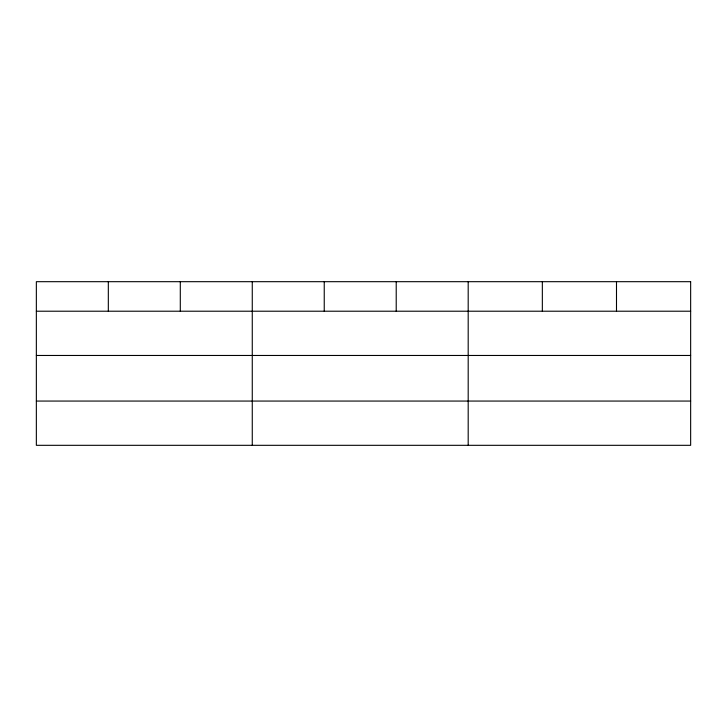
<?xml version="1.0" encoding="UTF-8"?>
<svg xmlns="http://www.w3.org/2000/svg" width="727" height="727" viewBox="0 0 727 727"><rect width="100%" height="100%" fill="white"/><g stroke="black" fill="none" stroke-linecap="round" stroke-linejoin="round"><path stroke-width="1.09" d="M36.35 311.211L690.65 311.211M36.35 355.467L690.65 355.467M36.35 401.059L690.65 401.059M616.496 281.685L616.496 311.211M542.342 281.685L542.342 311.211M468.188 281.685L468.188 445.315M396.215 281.685L396.215 311.211M324.242 281.685L324.242 311.211M252.269 281.685L252.269 445.315M180.296 281.685L180.296 311.211M108.323 281.685L108.323 311.211M690.65 281.685L36.35 281.685L36.35 445.315L690.65 445.315L690.65 281.685"/></g></svg>
